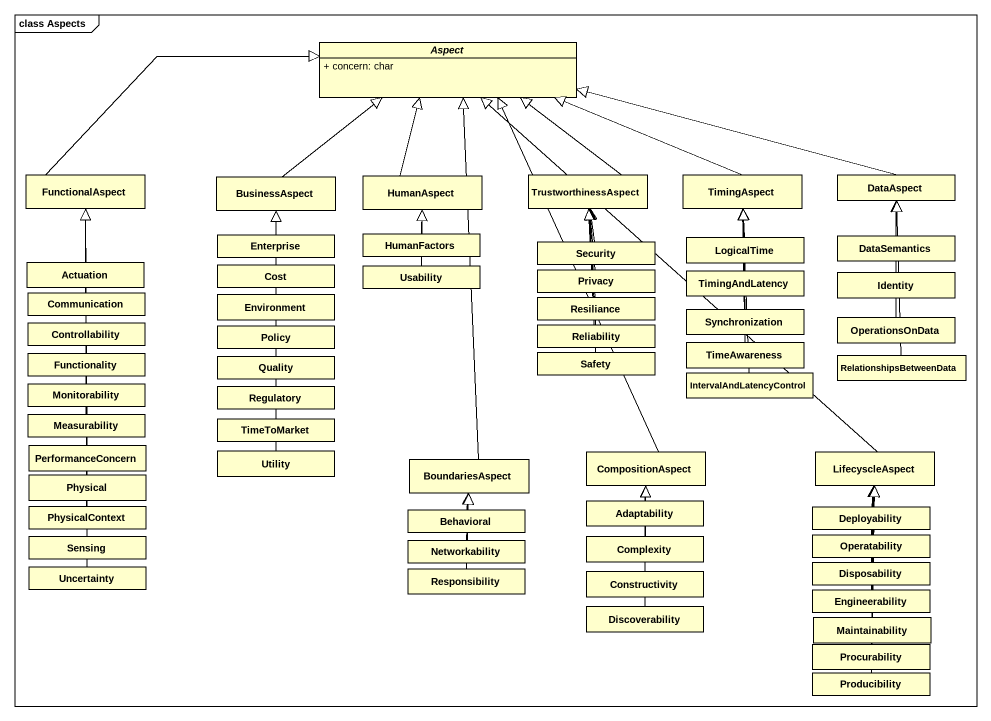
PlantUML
@startuml
mainframe class Aspects
hide circle
hide empty members
skinparam classAttributeIconSize 0
abstract class Aspect {
  + concern: char
}
class FunctionalAspect
class BusinessAspect
class HumanAspect
class TrustworthinessAspect
class TimingAspect
class DataAspect
class Enterprise
class HumanFactors
class Security
class LogicalTime
class DataSemantics
class Actuation
class Communication
class Environment
class Cost
class Usability
class Privacy
class Resiliance
class TimingAndLatency
class Identity
class Controllability
class Policy
class Reliability
class Synchronization
class OperationsOnData
class Functionality
class Quality
class Safety
class TimeAwareness
class IntervalAndLatencyControl
class RelationshipsBetweenData
class Measurability
class Monitorability
class TimeToMarket
class Regulatory
class PerformanceConcern
class Utility
class BoundariesAspect
class CompositionAspect
class LifecyscleAspect
class Physical
class Adaptability
class Sensing
class PhysicalContext
class Behavioral
class Networkability
class Complexity
class Operatability
class Deployability
class Uncertainty
class Responsibility
class Constructivity
class Disposability
class Discoverability
class Engineerability
class Maintainability
class Procurability
class Producibility
FunctionalAspect -right-|> Aspect
BusinessAspect -up-|> Aspect
HumanAspect -up-|> Aspect
TrustworthinessAspect -up-|> Aspect
TimingAspect -left-|> Aspect
DataAspect -left-|> Aspect
Enterprise -up-|> BusinessAspect
HumanFactors -up-|> HumanAspect
Security -up-|> TrustworthinessAspect
LogicalTime -up-|> TimingAspect
DataSemantics -up-|> DataAspect
Actuation -up-|> FunctionalAspect
Communication -up-|> FunctionalAspect
Communication -up-|> FunctionalAspect
Environment -up-|> BusinessAspect
Cost -up-|> BusinessAspect
Usability -up-|> HumanAspect
Privacy -up-|> TrustworthinessAspect
Resiliance -up-|> TrustworthinessAspect
TimingAndLatency -up-|> TimingAspect
Identity -up-|> DataAspect
Controllability -up-|> FunctionalAspect
Policy -up-|> BusinessAspect
Reliability -up-|> TrustworthinessAspect
Synchronization -up-|> TimingAspect
OperationsOnData -up-|> DataAspect
Functionality -up-|> FunctionalAspect
Quality -up-|> BusinessAspect
Safety -up-|> TrustworthinessAspect
TimeAwareness -up-|> TimingAspect
IntervalAndLatencyControl -up-|> TimingAspect
RelationshipsBetweenData -up-|> DataAspect
Measurability -up-|> FunctionalAspect
Monitorability -up-|> FunctionalAspect
TimeToMarket -up-|> BusinessAspect
Regulatory -up-|> BusinessAspect
PerformanceConcern -up-|> FunctionalAspect
Utility -up-|> BusinessAspect
BoundariesAspect -up-|> Aspect
CompositionAspect -up-|> Aspect
LifecyscleAspect -up-|> Aspect
Physical -up-|> FunctionalAspect
Adaptability -up-|> CompositionAspect
Sensing -up-|> FunctionalAspect
PhysicalContext -up-|> FunctionalAspect
Behavioral -up-|> BoundariesAspect
Networkability -up-|> BoundariesAspect
Complexity -up-|> CompositionAspect
Operatability -up-|> LifecyscleAspect
Deployability -up-|> LifecyscleAspect
Uncertainty -up-|> FunctionalAspect
Responsibility -up-|> BoundariesAspect
Constructivity -up-|> CompositionAspect
Disposability -up-|> LifecyscleAspect
Discoverability -up-|> CompositionAspect
Engineerability -up-|> LifecyscleAspect
Maintainability -up-|> LifecyscleAspect
Procurability -up-|> LifecyscleAspect
Producibility -up-|> LifecyscleAspect
@enduml
